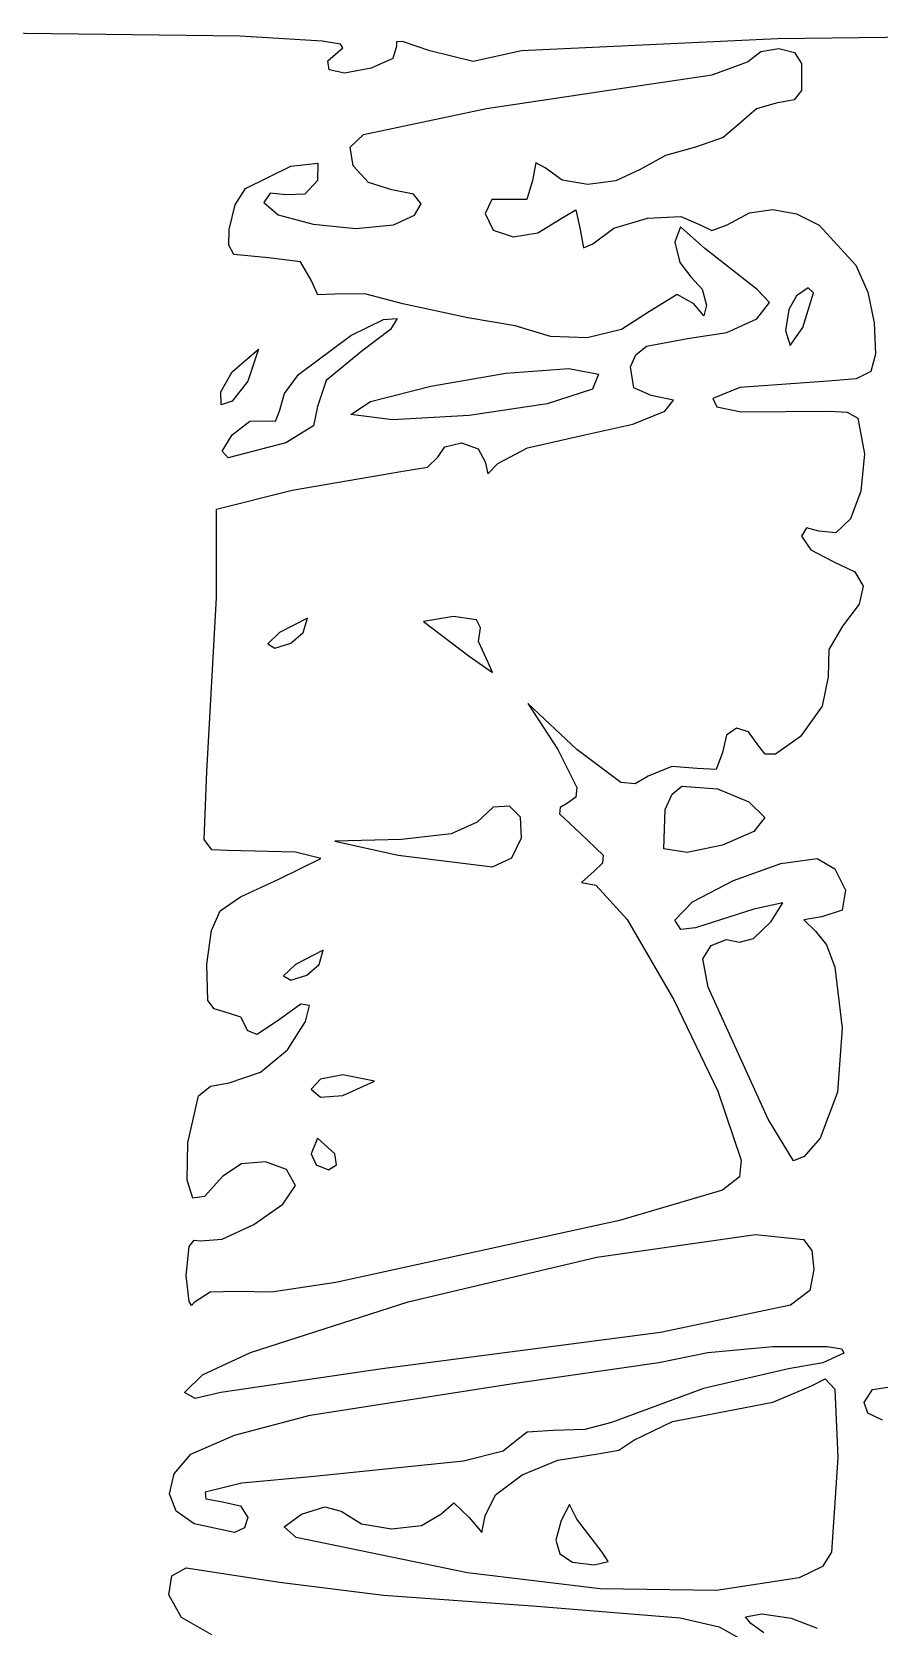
# Model space of a CAD drawing. Extents: x 0 to 282, y 0 to 282.
# Drawn here: x 190.27 to 209.17, y 246.59 to 282.22 of the extents above; entities that cross this region are included whole.
import ezdxf

# ---------------------------------------------------------------- set-up
doc = ezdxf.new("R2010")
doc.units = 0

msp = doc.modelspace()

# ---------------------------------------------------------------- linework, layer by layer
at = {"layer": 'Layer 1'}
for p, q in [((194.9141, 282.125144), (187.571908, 282.222158)), ((218.444428, 282.20893), (206.898106, 282.065062)), ((196.744688, 282.013799), (194.9141, 282.125144)), ((197.152105, 281.94531), (196.744688, 282.013799)), ((196.870363, 281.579441), (197.202748, 281.86938)), ((197.202748, 281.86938), (197.152105, 281.94531)), ((198.402193, 281.904658), (198.318408, 281.631255)), ((198.534485, 282.010492), (198.398886, 281.997262)), ((198.398886, 281.997262), (198.402193, 281.904658)), ((199.143027, 281.798825), (198.534485, 282.010492)), ((206.898106, 282.065062), (201.189137, 281.798825)), ((206.526105, 281.78444), (206.92684, 281.851688)), ((206.92684, 281.851688), (207.281273, 281.760186)), ((196.898475, 281.375491), (196.870363, 281.579441)), ((198.318408, 281.631255), (197.837748, 281.410769)), ((200.113163, 281.5607), (199.143027, 281.798825)), ((201.189137, 281.798825), (200.113163, 281.5607)), ((205.445173, 281.260785), (206.234511, 281.551827)), ((206.234511, 281.551827), (206.526105, 281.78444)), ((207.281273, 281.760186), (207.433961, 281.516549)), ((207.433956, 281.516558), (207.433956, 280.916835)), ((207.433961, 281.516549), (207.433956, 281.516558)), ((197.237474, 281.303833), (196.898475, 281.375491)), ((197.837748, 281.410769), (197.237474, 281.303833)), ((203.835621, 281.02266), (205.445173, 281.260785)), ((200.404849, 280.515543), (203.835621, 281.02266)), ((207.433956, 280.916835), (207.270796, 280.709578)), ((197.662001, 279.92905), (200.404849, 280.515543)), ((206.428538, 280.502321), (206.093399, 280.211279)), ((206.869511, 280.634613), (206.428538, 280.502321)), ((207.270796, 280.709578), (206.869511, 280.634613)), ((206.093399, 280.211279), (205.687703, 279.862911)), ((197.369304, 279.646831), (197.662001, 279.92905)), ((205.687703, 279.862911), (205.070339, 279.646834)), ((197.437104, 279.232317), (197.369304, 279.646831)), ((204.40006, 279.466035), (203.835619, 279.152945)), ((205.070339, 279.646834), (204.40006, 279.466035)), ((195.033807, 278.729607), (196.03922, 279.223496)), ((196.03922, 279.223496), (196.643353, 279.289641)), ((196.643353, 279.289641), (196.638943, 278.905996)), ((197.776101, 278.85749), (197.437104, 279.232317)), ((201.511692, 279.298466), (201.436727, 278.906001)), ((201.718949, 279.188223), (201.511692, 279.298466)), ((202.099288, 278.909859), (201.718949, 279.188223)), ((203.835619, 279.152945), (203.296529, 278.895528)), ((194.798989, 278.360294), (195.033807, 278.729607)), ((196.638943, 278.905996), (196.352311, 278.601725)), ((198.297001, 278.69433), (197.776101, 278.85749)), ((198.778763, 278.602828), (198.297001, 278.69433)), ((201.436727, 278.906001), (201.304435, 278.482667)), ((202.67145, 278.813396), (202.099288, 278.909859)), ((203.296529, 278.895528), (202.67145, 278.813396)), ((194.66339, 277.812386), (194.798989, 278.360294)), ((195.58061, 278.619364), (195.439498, 278.412107)), ((195.439498, 278.412107), (195.762511, 278.136499)), ((195.933387, 278.588496), (195.58061, 278.619364)), ((196.352311, 278.601725), (195.933387, 278.588496)), ((198.94964, 278.385649), (198.778763, 278.602828)), ((198.803016, 278.128782), (198.94964, 278.385649)), ((200.523914, 278.482667), (200.378393, 278.165167)), ((200.90756, 278.482667), (200.523914, 278.482667)), ((201.304435, 278.482667), (200.90756, 278.482667)), ((195.762511, 278.136499), (196.541931, 277.927037)), ((196.541931, 277.927037), (197.493329, 277.836637)), ((198.332278, 277.918218), (198.803016, 278.128782)), ((200.378393, 278.165167), (200.55864, 277.796404)), ((201.554133, 277.733565), (202.071723, 278.059334)), ((202.071723, 278.059334), (202.402452, 278.253361)), ((202.402452, 278.253361), (202.495057, 277.812389)), ((203.251325, 277.843808), (204.003184, 278.063743)), ((204.003184, 278.063743), (204.741813, 278.105085)), ((204.741813, 278.105085), (205.176169, 277.918223)), ((205.775892, 277.918223), (206.274259, 278.185976)), ((206.274259, 278.185976), (206.799499, 278.261079)), ((206.799499, 278.261079), (207.325566, 278.162549)), ((207.325566, 278.162549), (207.826415, 277.909404)), ((194.657327, 277.46512), (194.66339, 277.812386)), ((197.493329, 277.836637), (198.332278, 277.918218)), ((200.55864, 277.796404), (201.000163, 277.649229)), ((201.000163, 277.649229), (201.554133, 277.733565)), ((202.495057, 277.812389), (202.570022, 277.402284)), ((202.777279, 277.494889), (203.251325, 277.843808)), ((204.7352, 277.869713), (204.611727, 277.530164)), ((205.282005, 277.389053), (204.7352, 277.869713)), ((205.176169, 277.918223), (205.436342, 277.785931)), ((205.436342, 277.785931), (205.775892, 277.918223)), ((207.826415, 277.909404), (208.64828, 277.015333)), ((194.773634, 277.256761), (194.657327, 277.46512)), ((195.545335, 277.177386), (194.773634, 277.256761)), ((202.570022, 277.402284), (202.777279, 277.494889)), ((204.611727, 277.530164), (204.721971, 277.075962)), ((206.446175, 276.47183), (205.282005, 277.389053)), ((196.259711, 277.089191), (195.545335, 277.177386)), ((196.497836, 276.683497), (196.259711, 277.089191)), ((204.721971, 277.075962), (204.964505, 276.754052)), ((208.64828, 277.015333), (208.917205, 276.412442)), ((196.643357, 276.352767), (196.497836, 276.683497)), ((204.964505, 276.754052), (205.22027, 276.476239)), ((207.583213, 276.508492), (207.328, 276.331)), ((207.702826, 276.401556), (207.583213, 276.508492)), ((197.027003, 276.365997), (196.643357, 276.352767)), ((197.692877, 276.379226), (197.027003, 276.365997)), ((198.543953, 276.15433), (197.692877, 276.379226)), ((199.990343, 275.83683), (198.543953, 276.15433)), ((204.660235, 276.357177), (204.047283, 275.977941)), ((205.035061, 276.15433), (204.660235, 276.357177)), ((205.255547, 275.885337), (205.035061, 276.15433)), ((205.22027, 276.476239), (205.317283, 276.119052)), ((206.437357, 275.819192), (206.719579, 276.181891)), ((206.719579, 276.181891), (206.446175, 276.47183)), ((207.328, 276.331), (207.151611, 276.022319)), ((207.328, 276.331), (207.328, 276.331)), ((207.469111, 275.625444), (207.702826, 276.401556)), ((208.917205, 276.412442), (209.056732, 275.731003)), ((197.379246, 275.448787), (198.1074, 275.800463)), ((198.1074, 275.800463), (198.41553, 275.828024)), ((198.41553, 275.828024), (198.267254, 275.577772)), ((201.048673, 275.660441), (199.990343, 275.83683)), ((204.047283, 275.977941), (203.420001, 275.581065)), ((205.317283, 276.119052), (205.255547, 275.885337)), ((205.771489, 275.509409), (206.437357, 275.819192)), ((207.151611, 276.022319), (207.081055, 275.554888)), ((196.215079, 274.575666), (197.379246, 275.448787)), ((198.267254, 275.577772), (197.626191, 275.096009)), ((201.834707, 275.422315), (201.048673, 275.660441)), ((203.420001, 275.581065), (202.653812, 275.395857)), ((204.893955, 275.37822), (205.771489, 275.509409)), ((207.081055, 275.554888), (207.182479, 275.219749)), ((207.182479, 275.219749), (207.469111, 275.625444)), ((209.056732, 275.731003), (209.090356, 275.025996)), ((194.733218, 274.6374), (195.319711, 275.140109)), ((195.319711, 275.140109), (195.085996, 274.425733)), ((197.626196, 275.09601), (196.828036, 274.438962)), ((197.626191, 275.096009), (197.626196, 275.09601)), ((202.653812, 275.395857), (201.834707, 275.422315)), ((203.738057, 275.016072), (203.981143, 275.206241)), ((203.981143, 275.206241), (204.893955, 275.37822)), ((203.623955, 274.74322), (203.738057, 275.016072)), ((203.694511, 274.280199), (203.623955, 274.74322)), ((209.090356, 275.025996), (208.981766, 274.641799)), ((194.477453, 274.187608), (194.733218, 274.6374)), ((195.085996, 274.425733), (194.733217, 273.975942)), ((195.085996, 274.425733), (195.085996, 274.425733)), ((195.900886, 274.149025), (196.215079, 274.575666)), ((196.828036, 274.438962), (196.638418, 273.86129)), ((199.164936, 274.315489), (200.836774, 274.602673)), ((200.836774, 274.602673), (202.247336, 274.707959)), ((202.247336, 274.707959), (202.908794, 274.584487)), ((202.908794, 274.584487), (202.776503, 274.249348)), ((208.033672, 274.425723), (206.058113, 274.284612)), ((208.654894, 274.475884), (208.033672, 274.425723)), ((208.981766, 274.641799), (208.654894, 274.475884)), ((194.486273, 273.896566), (194.477453, 274.187608)), ((195.791746, 273.755457), (195.900886, 274.149025)), ((197.817213, 273.968775), (199.164936, 274.315489)), ((202.776496, 274.249344), (201.764463, 273.918064)), ((202.776503, 274.249348), (202.776496, 274.249344)), ((204.082566, 274.10822), (203.694511, 274.280199)), ((204.580311, 274.005143), (204.082566, 274.10822)), ((204.386834, 273.759852), (204.580311, 274.005143)), ((206.058113, 274.284612), (205.458392, 274.037667)), ((205.458392, 274.037667), (205.543829, 273.854663)), ((194.733217, 273.975942), (194.486273, 273.896566)), ((195.699141, 273.530561), (195.791746, 273.755457)), ((196.638418, 273.86129), (196.550223, 273.429137)), ((197.378996, 273.684899), (197.817213, 273.968775)), ((198.311649, 273.559774), (197.378996, 273.684899)), ((200.024827, 273.662851), (198.311649, 273.559774)), ((201.764463, 273.918064), (200.024827, 273.662851)), ((203.670805, 273.468259), (204.386834, 273.759852)), ((205.543829, 273.854663), (206.088981, 273.737806)), ((206.088981, 273.737806), (208.068952, 273.755445)), ((208.068952, 273.755445), (208.45811, 273.735601)), ((208.45811, 273.735601), (208.695133, 273.596695)), ((194.733412, 273.22629), (195.130287, 273.530561)), ((195.130287, 273.530561), (195.474246, 273.54379)), ((195.474246, 273.54379), (195.699141, 273.530561)), ((196.550223, 273.429137), (195.932862, 273.049901)), ((202.600896, 273.226275), (203.670805, 273.468259)), ((208.695133, 273.596695), (208.845064, 272.802944)), ((194.514031, 272.861386), (194.733412, 273.22629)), ((195.932862, 273.049901), (194.645222, 272.714763)), ((199.32006, 272.732387), (199.478811, 272.957282)), ((199.478811, 272.957282), (199.849227, 273.049887)), ((199.849227, 273.049887), (200.219644, 272.917595)), ((200.660616, 272.591275), (201.326485, 272.935233)), ((201.326485, 272.935233), (202.600896, 273.226275)), ((194.645222, 272.714763), (194.514031, 272.861386)), ((199.090755, 272.507491), (199.32006, 272.732387)), ((200.219644, 272.917595), (200.378394, 272.626553)), ((200.378394, 272.626553), (200.440131, 272.357559)), ((200.440131, 272.357559), (200.660616, 272.591275)), ((208.845064, 272.802944), (208.759625, 271.967303)), ((196.074498, 271.991553), (198.543948, 272.414887)), ((198.543948, 272.414887), (199.090755, 272.507491)), ((194.381168, 271.568219), (196.074498, 271.991553)), ((208.759625, 271.967303), (208.531973, 271.356556)), ((194.381168, 269.592659), (194.381168, 271.568219)), ((207.5486, 271.153709), (207.433948, 270.968501)), ((207.822004, 271.074334), (207.5486, 271.153709)), ((208.531973, 271.356556), (208.205101, 271.036851)), ((207.433948, 270.968501), (207.641205, 270.65982)), ((208.205101, 271.036851), (207.822004, 271.074334)), ((207.641205, 270.65982), (208.139504, 270.404056)), ((208.139504, 270.404056), (208.624022, 270.173096)), ((208.624022, 270.173096), (208.814191, 269.85284)), ((208.814191, 269.85284), (208.719934, 269.446594)), ((194.169501, 265.712099), (194.381168, 269.592659)), ((208.719934, 269.446594), (208.351171, 268.957666)), ((196.413771, 269.134501), (195.792, 268.817)), ((196.321167, 268.817), (196.413771, 269.134501)), ((199.002004, 269.064001), (199.002, 269.064)), ((199.002, 269.064), (200.02506, 268.287888)), ((199.672282, 269.169834), (199.002004, 269.064001)), ((200.18381, 269.099278), (199.672282, 269.169834)), ((200.272005, 268.922889), (200.18381, 269.099278)), ((195.792, 268.817), (195.527417, 268.561236)), ((195.792, 268.817), (195.792, 268.817)), ((196.043355, 268.574465), (196.321167, 268.817)), ((200.227908, 268.614208), (200.272005, 268.922889)), ((208.351171, 268.957666), (208.0469, 268.432908)), ((195.527417, 268.561236), (195.686167, 268.464222)), ((195.686167, 268.464222), (196.043355, 268.574465)), ((200.448394, 268.146777), (200.227908, 268.614208)), ((208.0469, 268.432908), (208.033671, 267.828776)), ((200.02506, 268.287888), (200.540998, 267.92629)), ((200.540998, 267.92629), (200.448394, 268.146777)), ((208.033671, 267.828776), (207.900276, 267.169521)), ((202.424507, 266.206001), (201.330897, 267.229061)), ((201.330897, 267.229061), (202.001175, 266.206001)), ((207.900276, 267.169521), (207.416309, 266.497038)), ((205.762114, 266.524603), (205.670062, 266.135445)), ((205.983152, 266.682251), (205.762114, 266.524603)), ((206.250491, 266.601773), (205.983152, 266.682251)), ((206.481451, 266.276556), (206.250491, 266.601773)), ((202.001175, 266.206001), (202.424508, 265.354925)), ((203.403465, 265.469576), (202.424507, 266.206001)), ((206.626281, 266.100165), (206.481451, 266.276556)), ((207.416309, 266.497038), (206.852967, 266.102369)), ((204.545582, 265.826764), (204.012007, 265.606278)), ((205.105617, 265.782667), (204.545582, 265.826764)), ((205.670062, 266.135445), (205.53336, 265.760618)), ((206.852967, 266.102369), (206.626281, 266.100165)), ((194.107765, 264.195153), (194.169501, 265.712099)), ((203.724272, 265.437055), (203.403465, 265.469576)), ((204.012007, 265.606278), (203.724272, 265.437055)), ((205.53336, 265.760618), (205.105617, 265.782667)), ((202.39805, 265.139398), (202.212842, 265.006551)), ((202.424508, 265.354925), (202.39805, 265.139398)), ((204.396993, 264.865449), (204.549129, 265.204998)), ((204.549129, 265.204998), (204.767411, 265.385797)), ((204.767411, 265.385797), (205.561163, 265.32406)), ((205.561163, 265.32406), (206.262309, 265.033018)), ((200.559741, 264.914834), (200.202002, 264.583)), ((200.920787, 264.93578), (200.559741, 264.914834)), ((201.169385, 264.692142), (200.920787, 264.93578)), ((202.048579, 264.906781), (202.036452, 264.764016)), ((202.036452, 264.764016), (202.495064, 264.336273)), ((202.212842, 265.006551), (202.048579, 264.906781)), ((204.361716, 263.983504), (204.396993, 264.865449)), ((206.262309, 265.033018), (206.619493, 264.68906)), ((200.202, 264.583), (199.619917, 264.322826)), ((200.202002, 264.583), (200.202, 264.583)), ((201.18978, 264.230222), (201.169385, 264.692142)), ((206.619496, 264.68906), (206.375858, 264.370457)), ((206.619493, 264.68906), (206.619496, 264.68906)), ((194.278642, 263.965847), (194.107765, 264.195153)), ((198.50867, 264.194944), (197.027, 264.159666)), ((197.027, 264.159666), (198.43811, 263.842166)), ((199.619917, 264.322826), (198.50867, 264.194944)), ((200.973151, 263.782635), (201.18978, 264.230222)), ((202.495064, 264.336273), (203.011001, 263.846793)), ((205.675815, 264.071697), (204.883167, 263.90523)), ((206.375858, 264.370457), (205.675815, 264.071697)), ((194.628112, 263.948209), (194.278642, 263.965847)), ((196.145062, 263.912931), (194.628112, 263.948209)), ((195.792284, 263.313208), (196.709509, 263.771819)), ((196.709509, 263.771819), (196.145062, 263.912931)), ((198.43811, 263.842166), (200.54155, 263.586402)), ((200.54155, 263.586402), (200.973151, 263.782635)), ((203.011001, 263.846793), (202.996118, 263.666546)), ((204.883167, 263.90523), (204.361716, 263.983504)), ((206.975368, 263.661045), (207.784, 263.771836)), ((207.784, 263.771836), (208.180875, 263.538121)), ((194.918607, 262.916332), (195.792284, 263.313208)), ((202.812564, 263.489606), (202.525931, 263.238251)), ((202.996118, 263.666546), (202.812564, 263.489606)), ((205.918688, 263.282361), (206.975368, 263.661045)), ((208.180875, 263.538121), (208.419, 263.06628)), ((202.525931, 263.238251), (202.847841, 263.172106)), ((202.847841, 263.172106), (203.548436, 262.406468)), ((205.000914, 262.804457), (205.918688, 263.282361)), ((208.419006, 263.066282), (208.339631, 262.620899)), ((208.419, 263.06628), (208.419006, 263.066282)), ((194.269274, 262.162271), (194.464956, 262.598833)), ((194.464956, 262.598833), (194.918607, 262.916332)), ((204.609, 262.396006), (205.000914, 262.804457)), ((206.372891, 262.642951), (205.067611, 262.219617)), ((207.016711, 262.779653), (206.372891, 262.642951)), ((206.760947, 262.360729), (207.016711, 262.779653)), ((208.339631, 262.620899), (207.889839, 262.466559)), ((203.548436, 262.406468), (204.589683, 260.618876)), ((204.745701, 262.188749), (204.609, 262.396006)), ((206.368481, 261.985903), (206.760947, 262.360729)), ((207.889839, 262.466559), (207.488554, 262.400413)), ((207.488554, 262.400413), (207.748728, 262.149059)), ((194.169504, 261.408208), (194.269274, 262.162271)), ((205.067611, 262.219617), (204.745701, 262.188749)), ((205.420391, 261.831563), (205.764349, 261.959445)), ((205.764349, 261.959445), (206.055391, 261.902118)), ((206.055391, 261.902118), (206.368481, 261.985903)), ((207.748728, 262.149059), (207.994914, 261.844856)), ((196.766771, 261.725501), (196.145, 261.408)), ((196.674167, 261.408), (196.766771, 261.725501)), ((205.236837, 261.532802), (205.420391, 261.831563)), ((205.354246, 260.896699), (205.236837, 261.532802)), ((207.994914, 261.844856), (208.177022, 261.34263)), ((194.191553, 260.601232), (194.169504, 261.408208)), ((196.145, 261.408), (195.880417, 261.152236)), ((196.145, 261.408), (196.145, 261.408)), ((196.396355, 261.165465), (196.674167, 261.408)), ((208.177022, 261.34263), (208.34404, 259.983883)), ((195.880417, 261.152236), (196.039167, 261.055222)), ((196.039167, 261.055222), (196.396355, 261.165465)), ((206.690391, 257.951003), (205.354246, 260.896699)), ((194.333216, 260.411063), (194.191553, 260.601232)), ((196.266329, 260.520203), (195.792283, 260.173489)), ((196.462562, 260.486579), (196.266329, 260.520203)), ((196.367753, 260.12884), (196.462562, 260.486579)), ((204.589683, 260.618876), (205.571398, 258.573314)), ((194.55756, 260.349878), (194.333216, 260.411063)), ((194.927977, 260.230815), (194.55756, 260.349878)), ((195.086727, 259.926544), (194.927977, 260.230815)), ((195.792283, 260.173489), (195.293984, 259.83835)), ((195.968672, 259.503211), (196.367753, 260.12884)), ((195.293984, 259.83835), (195.086727, 259.926544)), ((208.34404, 259.983883), (208.23986, 258.552376)), ((195.36895, 259.000502), (195.968672, 259.503211)), ((193.979885, 258.475741), (194.247225, 258.686858)), ((194.247225, 258.686858), (194.663392, 258.762377)), ((194.663392, 258.762377), (195.36895, 259.000502)), ((196.704257, 258.846896), (196.497, 258.622)), ((197.202556, 258.9395), (196.704257, 258.846896)), ((197.908112, 258.798389), (197.202556, 258.9395)), ((197.202556, 258.480889), (197.908112, 258.798389)), ((193.746169, 257.421817), (193.979885, 258.475741)), ((196.497, 258.622), (196.704257, 258.445611)), ((196.497, 258.622), (196.497, 258.622)), ((196.704257, 258.445611), (197.202556, 258.480889)), ((205.571398, 258.573314), (206.093401, 257.033766)), ((208.23986, 258.552376), (207.854561, 257.527669)), ((207.259247, 257.02496), (206.690391, 257.951003)), ((193.733492, 256.586725), (193.746169, 257.421817)), ((196.638111, 257.527778), (196.497, 257.175)), ((197.026167, 257.175), (196.638111, 257.527778)), ((207.854561, 257.527669), (207.499026, 257.117564)), ((194.939554, 256.955488), (194.522281, 256.680983)), ((195.479194, 256.998483), (194.939554, 256.955488)), ((195.946073, 256.829811), (195.479194, 256.998483)), ((196.497, 257.175), (196.611653, 256.932465)), ((196.497, 257.175), (196.497, 257.175)), ((196.611653, 256.932465), (196.885056, 256.822222)), ((196.885056, 256.822222), (197.061445, 256.932465)), ((197.061445, 256.932465), (197.026167, 257.175)), ((206.093401, 257.033766), (206.050958, 256.665554)), ((207.499026, 257.117564), (207.259247, 257.02496)), ((193.856413, 256.191503), (193.733492, 256.586725)), ((194.522281, 256.680983), (194.118241, 256.22623)), ((196.145061, 256.469316), (195.946073, 256.829811)), ((206.050958, 256.665554), (205.674478, 256.363487)), ((194.118241, 256.22623), (193.856413, 256.191503)), ((195.863941, 256.05315), (196.145061, 256.469316)), ((205.674478, 256.363487), (203.377011, 255.693206)), ((195.219018, 255.600603), (195.863941, 256.05315)), ((194.507949, 255.273732), (195.219018, 255.600603)), ((203.377011, 255.693206), (197.044648, 254.304143)), ((193.777037, 255.111123), (193.884524, 255.252235)), ((193.884524, 255.252235), (194.028391, 255.234596)), ((194.028391, 255.234596), (194.507949, 255.273732)), ((202.869925, 254.874103), (206.407637, 255.375709)), ((206.407637, 255.375709), (207.48361, 255.265466)), ((207.48361, 255.265466), (207.667717, 255.023482)), ((193.710891, 254.458484), (193.777037, 255.111123)), ((198.664145, 253.876403), (202.869925, 254.874103)), ((207.667717, 255.023482), (207.712917, 254.599597)), ((193.772628, 253.880809), (193.710891, 254.458484)), ((207.712906, 254.599595), (207.624711, 254.126101)), ((207.712917, 254.599597), (207.712906, 254.599595)), ((194.244468, 254.088067), (193.88728, 253.858761)), ((194.839781, 254.105706), (194.244468, 254.088067)), ((195.608179, 254.090823), (194.839781, 254.105706)), ((197.044648, 254.304143), (195.608179, 254.090823)), ((207.624711, 254.126101), (207.192557, 253.801435)), ((193.829954, 253.788756), (193.772628, 253.880809)), ((193.88728, 253.858761), (193.829954, 253.788756)), ((195.146287, 252.746411), (198.664145, 253.876403)), ((207.192557, 253.801435), (204.290956, 253.188485)), ((204.290956, 253.188485), (198.082066, 252.377096)), ((194.069074, 252.245494), (195.146287, 252.746411)), ((204.256402, 252.51819), (205.347809, 252.74474)), ((205.347809, 252.74474), (206.796402, 252.875378)), ((206.796402, 252.875378), (208.006871, 252.880339)), ((208.383906, 252.729866), (207.912065, 252.51379)), ((208.006871, 252.880339), (208.336773, 252.826389)), ((208.336773, 252.826389), (208.383902, 252.729857)), ((208.383902, 252.729857), (208.383906, 252.729866)), ((198.082066, 252.377096), (194.483726, 251.847929)), ((201.046122, 252.059579), (204.256402, 252.51819)), ((207.149186, 252.377088), (205.253006, 251.936116)), ((207.912065, 252.51379), (207.149186, 252.377088)), ((193.672337, 251.847929), (194.069074, 252.245494)), ((196.477645, 251.345205), (201.046122, 252.059579)), ((205.253006, 251.936116), (203.198076, 251.177638)), ((206.796415, 251.636251), (207.643082, 251.989029)), ((207.643082, 251.989029), (207.964991, 252.15274)), ((207.964991, 252.15274), (208.181068, 251.922883)), ((208.181068, 251.922883), (208.242805, 250.401529)), ((208.837557, 251.624127), (209.018909, 251.918476)), ((209.018909, 251.918476), (210.606409, 252.165421)), ((193.906052, 251.715638), (193.672337, 251.847929)), ((194.483726, 251.847929), (193.906052, 251.715638)), ((204.55627, 251.199688), (206.796415, 251.636251)), ((208.917483, 251.389309), (208.837557, 251.624127)), ((194.785414, 250.89872), (196.477645, 251.345205)), ((203.691965, 250.789584), (204.55627, 251.199688)), ((209.242151, 251.233866), (208.917483, 251.389309)), ((193.814172, 250.472079), (194.785414, 250.89872)), ((201.315122, 250.961562), (201.081407, 250.789582)), ((201.892796, 251.001249), (201.315122, 250.961562)), ((202.598353, 251.023298), (201.892796, 251.001249)), ((203.198076, 251.177638), (202.598353, 251.023298)), ((200.777686, 250.538779), (199.895189, 250.317742)), ((201.081407, 250.789582), (200.777686, 250.538779)), ((202.845298, 250.472084), (203.361235, 250.564688)), ((203.361235, 250.564688), (203.691965, 250.789584)), ((193.443204, 250.031109), (193.814172, 250.472079)), ((199.895189, 250.317742), (196.565847, 249.978193)), ((201.200465, 250.009065), (201.998075, 250.341446)), ((201.998075, 250.341446), (202.845298, 250.472084)), ((208.242796, 250.401532), (208.101685, 248.284862)), ((208.242805, 250.401529), (208.242796, 250.401532)), ((193.333512, 249.590137), (193.443204, 250.031109)), ((194.951884, 249.828263), (194.131677, 249.625415)), ((196.565847, 249.978193), (194.951884, 249.828263)), ((200.607909, 249.564235), (201.200465, 250.009065)), ((193.481789, 249.202082), (193.333512, 249.590137)), ((194.131677, 249.625415), (194.149316, 249.479895)), ((194.149316, 249.479895), (194.484455, 249.413748)), ((200.375848, 249.096254), (200.607909, 249.564235)), ((193.884728, 248.919859), (193.481789, 249.202082)), ((194.484455, 249.413748), (194.916608, 249.316735)), ((194.916608, 249.316735), (195.084178, 249.06097)), ((195.084178, 249.06097), (195.010866, 248.830562)), ((195.895018, 248.848206), (196.283625, 249.131531)), ((196.283625, 249.131531), (196.803972, 249.299101)), ((196.803972, 249.299101), (197.16557, 249.202087)), ((197.16557, 249.202087), (197.617015, 248.918211)), ((198.956468, 248.879626), (199.38807, 249.131531)), ((199.38807, 249.131531), (199.679111, 249.387295)), ((199.679111, 249.387295), (200.02307, 249.060976)), ((200.02307, 249.060976), (200.305292, 248.721427)), ((200.305292, 248.721427), (200.375848, 249.096254)), ((202.260618, 249.352598), (202.071, 248.991)), ((202.423778, 249.026278), (202.260618, 249.352598)), ((194.788725, 248.725831), (193.884728, 248.919859)), ((195.010866, 248.830562), (194.788725, 248.725831)), ((196.164563, 248.611182), (195.895018, 248.848206)), ((197.617015, 248.918211), (198.290049, 248.809622)), ((198.290049, 248.809622), (198.956468, 248.879626)), ((202.071, 248.991), (201.958552, 248.553886)), ((202.071, 248.991), (202.071, 248.991)), ((202.988223, 248.285444), (202.423778, 249.026278)), ((199.987795, 247.826251), (196.164563, 248.611182)), ((201.958552, 248.553886), (202.044542, 248.245757)), ((202.044542, 248.245757), (202.328969, 248.063304)), ((202.328969, 248.063304), (202.811834, 248.003222)), ((202.811834, 248.003222), (203.124925, 248.078187)), ((203.124925, 248.078187), (202.988223, 248.285444)), ((208.101685, 248.284862), (207.907864, 247.962746)), ((193.321447, 247.332356), (193.389798, 247.758446)), ((193.389798, 247.758446), (193.709504, 247.936489)), ((193.709504, 247.936489), (195.790897, 247.614578)), ((202.947271, 247.466306), (199.987795, 247.826251)), ((207.384554, 247.712149), (205.539637, 247.433784)), ((207.907864, 247.962746), (207.384554, 247.712149)), ((193.603119, 246.826892), (193.321447, 247.332356)), ((195.790897, 247.614578), (195.790896, 247.614577)), ((195.790896, 247.614577), (198.110412, 247.323535)), ((198.110412, 247.323535), (201.435346, 247.08541)), ((205.539637, 247.433784), (202.947271, 247.466306)), ((201.435346, 247.08541), (204.729411, 246.820827)), ((194.278359, 246.437182), (193.603119, 246.826892)), ((204.729411, 246.820827), (205.597576, 246.619082)), ((205.597576, 246.619082), (206.092016, 246.344576)), ((206.189029, 246.842875), (206.550627, 246.909021)), ((206.303682, 246.697354), (206.189029, 246.842875)), ((206.594724, 246.485688), (206.303682, 246.697354)), ((206.550627, 246.909021), (207.207675, 246.816417)), ((207.207675, 246.816417), (207.785347, 246.591521))]:
    msp.add_line(p, q, dxfattribs=at)

doc.saveas('drawing.dxf')
